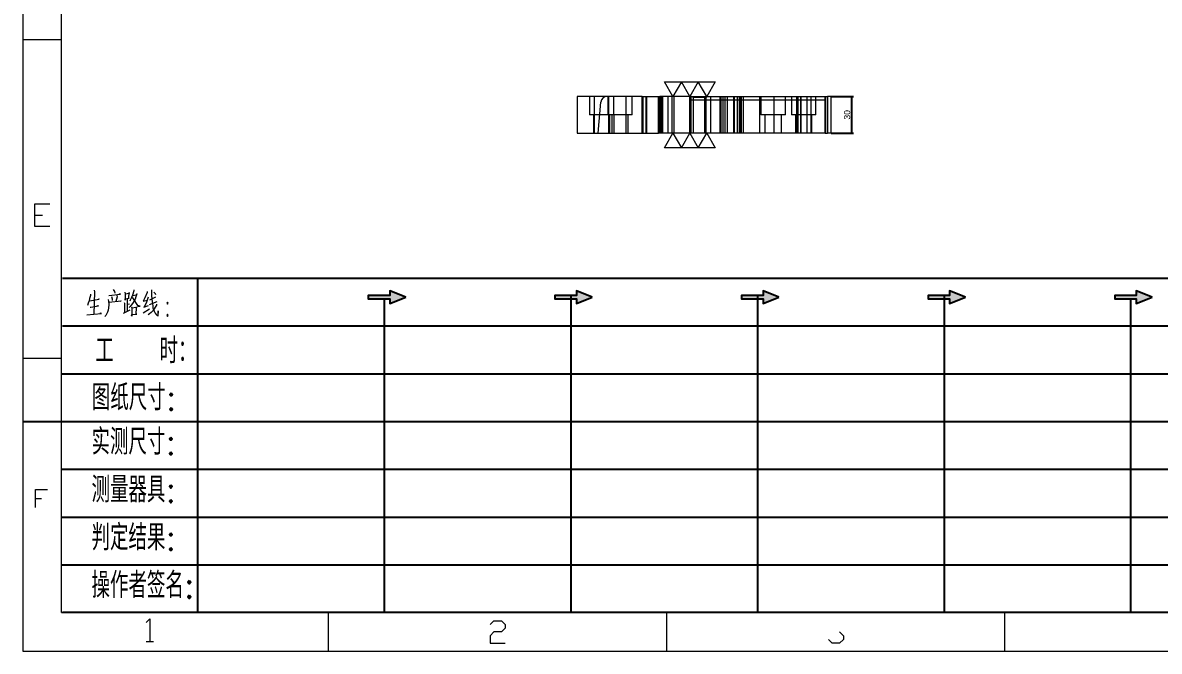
# Model space of a CAD drawing. Header units: millimetres. Extents: x 494 to 18201, y 224 to 11417.
# Drawn here: x 7143 to 8071, y 3579 to 4092 of the extents above; entities that cross this region are included whole.
import ezdxf
from ezdxf.enums import TextEntityAlignment as Align
from ezdxf.lldxf.tags import DXFTag

# ---------------------------------------------------------------- set-up
doc = ezdxf.new("R2010")
doc.units = ezdxf.units.MM
for name, color, linetype in [('DIE', 7, 'Continuous'), ('DIE_W', 1, 'Continuous'), ('DIM', 7, 'Continuous')]:
    doc.layers.add(name, color=color, linetype=linetype)
doc.layers.add('dim_temp', color=161, linetype='Continuous', lineweight=9)
doc.styles.add('chinesef_fs', font='txt.shx', dxfattribs={"bigfont": 'gbcbig.shx'})
doc.styles.add('gbenor_', font='gbenor.shx', dxfattribs={"bigfont": 'gbcbig'})
doc.styles.get("Standard").update_dxf_attribs({"font": 'arial.ttf'})
doc.styles.add('TXT', font='txt.shx', dxfattribs={"width": 0.8, "bigfont": 'ctxt.shx'})
tags = doc.linetypes.add('DASHED', pattern='A,12.86,[0,arial.ttf,S=0,R=0,X=0,Y=0],-12.86', length=25.72).pattern_tags.tags
tags[12:13] = [DXFTag(74, 4), DXFTag(75, 0), DXFTag(340, '0'), DXFTag(46, 0.0), DXFTag(50, 0.0), DXFTag(44, 0.0), DXFTag(45, 0.0)]
doc.dimstyles.new('通用', dxfattribs={"dimtxt": 5, "dimasz": 0.5, "dimexe": 1.5, "dimexo": 0, "dimgap": 1, "dimtad": 1, "dimtxsty": 'Standard', "dimblk": 'OPEN30', "dimcen": 1.5, "dimclrd": 252, "dimclre": 252, "dimclrt": 4, "dimadec": 1, "dimazin": 3, "dimtfac": 1, "dimtmove": 0, "dimatfit": 3, "dimldrblk": 'OPEN30', "dimarcsym": 0})

# ---------------------------------------------------------------- blocks, each defined once
blk = doc.blocks.new('_Open30')
at = {"color": 0, "linetype": 'ByBlock', "lineweight": -2}
for p, q in [((-1, 0.3), (0, 0)), ((0, 0), (-1, -0.3)), ((0, 0), (-1, 0))]:
    blk.add_line(p, q, dxfattribs=at)
blk = doc.blocks.new('*D14')
at = {"layer": 'Defpoints', "color": 0, "transparency": 16777216}
for p in [(7802.93, 4032.09), (7802.93, 4002.09), (7819.43, 4002.09)]:
    blk.add_point(p, dxfattribs=at)
at = {"layer": 'dim_temp', "color": 252, "lineweight": -2, "transparency": 16777216}
for p, q in [((7802.93, 4032.09), (7820.93, 4032.09)), ((7819.43, 4031.59), (7819.43, 4002.59)), ((7802.93, 4002.09), (7820.93, 4002.09))]:
    blk.add_line(p, q, dxfattribs=at)
at = {"layer": 'dim_temp', "color": 252, "lineweight": -2, "transparency": 16777216, "xscale": 0.5, "yscale": 0.5, "zscale": 0.5}
for p, rotation in [((7819.43, 4032.09), 90), ((7819.43, 4002.09), 270)]:
    blk.add_blockref('_Open30', p, dxfattribs=dict(at, rotation=rotation))
at = {"layer": 'dim_temp', "color": 4, "lineweight": -3, "transparency": 16777216, "insert": (7815.87, 4017.09), "char_height": 5, "attachment_point": 5, "rotation": 90}
blk.add_mtext('30', dxfattribs=at)
blk = doc.blocks.new('U9')
for points in [[(-1468.21, -974.4), (-1468.21, -977.47), (-1457.97, -973.37), (-1468.21, -969.28), (-1468.21, -972.35), (-1482.11, -972.35), (-1482.11, -974.4)], [(-1347.71, -974.4), (-1347.71, -977.47), (-1337.48, -973.37), (-1347.71, -969.28), (-1347.71, -972.35), (-1361.61, -972.35), (-1361.61, -974.4)], [(-1227.22, -974.4), (-1227.22, -977.47), (-1216.98, -973.37), (-1227.22, -969.28), (-1227.22, -972.35), (-1241.12, -972.35), (-1241.12, -974.4)], [(-1106.73, -974.4), (-1106.73, -977.47), (-1096.49, -973.37), (-1106.73, -969.28), (-1106.73, -972.35), (-1120.62, -972.35), (-1120.62, -974.4)], [(-986.23, -974.4), (-986.23, -977.47), (-976, -973.37), (-986.23, -969.28), (-986.23, -972.35), (-1000.13, -972.35), (-1000.13, -974.4)]]:
    blk.add_hatch(color=3).paths.add_polyline_path(points)
at = {"color": 254, "lineweight": 18}
for p, q in [((-1705.29, 0), (-1705.29, -1202.02)), ((-1680.34, -1177.07), (-1680.34, -24.96)), ((-1705.29, -806.89), (-1680.34, -806.89)), ((-1705.29, -1012.78), (-1680.34, -1012.78)), ((-1680.34, -1177.07), (-24.96, -1177.07)), ((-1071.01, -1202.02), (-1071.01, -1177.07)), ((-1705.29, -1202.02), (0, -1202.02))]:
    blk.add_line(p, q, dxfattribs=at)
for p, q in [((-1679.7, -961.04), (-628.14, -961.04)), ((-1679.7, -991.91), (-628.14, -991.91)), ((-1680.26, -1022.77), (-628.14, -1022.77)), ((-1705.22, -1053.64), (-628.14, -1053.64)), ((-1680.26, -1084.51), (-628.14, -1084.51)), ((-1680.26, -1115.37), (-628.14, -1115.37)), ((-1680.26, -1146.24), (-628.14, -1146.24))]:
    blk.add_line(p, q)
at = {"color": 254}
for p, q in [((-1592.17, -1177.07), (-1592.17, -961.04)), ((-1471.6, -1177.07), (-1471.6, -974.31)), ((-1351.11, -1177.07), (-1351.11, -972.35)), ((-1230.61, -1177.07), (-1230.61, -972.35)), ((-1110.12, -1177.07), (-1110.12, -972.35)), ((-989.63, -1177.07), (-989.63, -974.4)), ((-628.14, -1177.07), (-1679.7, -1177.07))]:
    blk.add_line(p, q, dxfattribs=at)
at = {"color": 254, "linetype": 'Continuous', "lineweight": 18}
for p, q in [((-1507.73, -1202.02), (-1507.73, -1177.07)), ((-1289.37, -1202.02), (-1289.37, -1177.07))]:
    blk.add_line(p, q, dxfattribs=at)
at = {"color": 92, "lineweight": 18}
for points in [[(-1687.71, -927.72), (-1697.4, -927.72), (-1697.4, -913.16), (-1687.71, -913.16)], [(-1697.4, -920.44), (-1692.56, -920.44)], [(-1696.98, -1109.19), (-1696.98, -1097.56), (-1689.24, -1097.56)], [(-1696.98, -1103.38), (-1693.11, -1103.38)], [(-1625.59, -1183.55), (-1623.16, -1181.12), (-1623.16, -1195.68)], [(-1403.4, -1184.69), (-1400.97, -1182.27), (-1396.12, -1182.27), (-1393.7, -1184.69), (-1393.7, -1187.12), (-1396.12, -1189.55), (-1400.97, -1189.55), (-1403.4, -1191.97), (-1403.4, -1196.82), (-1393.7, -1196.82)], [(-1625.59, -1195.68), (-1620.74, -1195.68)], [(-1177.76, -1189.55), (-1175.34, -1191.97), (-1175.34, -1194.4), (-1177.76, -1196.82), (-1182.61, -1196.82), (-1185.04, -1194.4)]]:
    blk.add_lwpolyline(points, dxfattribs=at)
at = {"color": 92, "lineweight": 0}
for points in [[(-1646.85, -968.38), (-1646.08, -969.75), (-1645.79, -970.85)], [(-1633.44, -968.52), (-1633.53, -969.34), (-1634.49, -972.08), (-1635.06, -973.59), (-1635.83, -975.37), (-1636.12, -975.91)], [(-1622.13, -968.52), (-1622.04, -969.2), (-1622.04, -972.35), (-1621.85, -974.68), (-1621.75, -976.05), (-1621.56, -977.56), (-1621.37, -978.93), (-1621.17, -980.3), (-1620.89, -981.39), (-1620.41, -982.49), (-1619.74, -983.72), (-1619.07, -984.54), (-1618.4, -985.22), (-1617.92, -985.5), (-1617.73, -982.21), (-1618.11, -985.36)], [(-1661.5, -971.39), (-1661.6, -972.22), (-1662.08, -974.27), (-1662.46, -975.78), (-1662.94, -977.28), (-1663.42, -978.65)], [(-1662.27, -975.64), (-1655.85, -974.54), (-1656.04, -974.41), (-1656.43, -974.68)], [(-1659.2, -968.93), (-1659.01, -969.89), (-1659.4, -984.4)], [(-1642.44, -975.91), (-1641.87, -975.78), (-1641.77, -975.91), (-1649.62, -976.73), (-1649.62, -976.19), (-1649.91, -974.95)], [(-1649.62, -972.35), (-1642.15, -971.39), (-1642.44, -971.26), (-1643.01, -971.53)], [(-1647.23, -975.5), (-1647.33, -974.54), (-1647.8, -973.04)], [(-1644.45, -972.22), (-1644.36, -973.17), (-1645.22, -976.05)], [(-1639.38, -970.16), (-1639.18, -971.12), (-1639.18, -972.35), (-1639.18, -974.27), (-1639.18, -975.37), (-1639.09, -974.41), (-1636.5, -974), (-1636.69, -974), (-1636.5, -970.43), (-1636.5, -970.71), (-1636.5, -970.98), (-1639.09, -971.39)], [(-1637.75, -974.27), (-1637.84, -982.35)], [(-1634.2, -972.08), (-1633.92, -972.22), (-1631.42, -971.67), (-1631.62, -971.12), (-1632.19, -973.17), (-1632.77, -974.68), (-1633.24, -975.64), (-1633.92, -976.73), (-1634.97, -978.24), (-1635.83, -979.34), (-1636.6, -980.02)], [(-1634.59, -973.45), (-1634.3, -973.72), (-1633.15, -975.78), (-1632.1, -977.42), (-1631.23, -978.79), (-1630.95, -979.06), (-1629.41, -979.06), (-1631.04, -978.79), (-1631.81, -977.83)], [(-1624.91, -969.61), (-1625.01, -970.3), (-1626.54, -973.86), (-1627.5, -975.91), (-1624.91, -975.37)], [(-1624.24, -973.31), (-1625.68, -977.28), (-1626.83, -979.61), (-1627.02, -979.75), (-1624.05, -978.65)], [(-1623.28, -975.09), (-1619.26, -973.17)], [(-1619.26, -971.8), (-1619.55, -971.26), (-1620.6, -970.03)], [(-1661.79, -979.88), (-1661.6, -979.88), (-1661.41, -979.88), (-1656.43, -978.93), (-1656.81, -978.93), (-1657.48, -979.06)], [(-1649.62, -976.19), (-1649.62, -978.38), (-1649.82, -980.3), (-1650.1, -981.8), (-1650.58, -983.03), (-1651.16, -984.27), (-1651.64, -985.09), (-1652.21, -985.77)], [(-1640.24, -983.72), (-1636.02, -981.53)], [(-1639.76, -976.73), (-1639.57, -977.28), (-1639.47, -983.17)], [(-1637.75, -977.83), (-1636.31, -977.56)], [(-1635.06, -979.61), (-1634.87, -980.3), (-1634.87, -985.63), (-1634.97, -984.95), (-1634.87, -984.54), (-1631.71, -984.27), (-1632.1, -984.27), (-1631.81, -980.16), (-1631.81, -979.61), (-1631.62, -980.02), (-1632.1, -980.02), (-1634.78, -980.43)], [(-1627.59, -983.44), (-1623.38, -980.84)], [(-1618.88, -977.97), (-1618.97, -978.51), (-1619.74, -979.88), (-1620.51, -980.98), (-1621.37, -982.07), (-1622.42, -983.17), (-1623.47, -984.13), (-1624.34, -984.81)], [(-1623.47, -978.1), (-1618.49, -976.19)], [(-1663.9, -984.81), (-1659.3, -984.4), (-1654.51, -983.86), (-1654.8, -983.72), (-1655.56, -983.99)]]:
    blk.add_lwpolyline(points, dxfattribs=at)
for points in [[(-1457.97, -973.37), (-1468.21, -969.28), (-1468.21, -972.35), (-1482.11, -972.35), (-1482.11, -974.4), (-1468.21, -974.4), (-1468.21, -977.47), (-1457.97, -973.37)], [(-1337.48, -973.37), (-1347.71, -969.28), (-1347.71, -972.35), (-1361.61, -972.35), (-1361.61, -974.4), (-1347.71, -974.4), (-1347.71, -977.47), (-1337.48, -973.37)], [(-1216.98, -973.37), (-1227.22, -969.28), (-1227.22, -972.35), (-1241.12, -972.35), (-1241.12, -974.4), (-1227.22, -974.4), (-1227.22, -977.47), (-1216.98, -973.37)], [(-1096.49, -973.37), (-1106.73, -969.28), (-1106.73, -972.35), (-1120.62, -972.35), (-1120.62, -974.4), (-1106.73, -974.4), (-1106.73, -977.47), (-1096.49, -973.37)], [(-976, -973.37), (-986.23, -969.28), (-986.23, -972.35), (-1000.13, -972.35), (-1000.13, -974.4), (-986.23, -974.4), (-986.23, -977.47), (-976, -973.37)]]:
    blk.add_lwpolyline(points)
for points in [[(-1611.79, -977.97), (-1611.31, -977.28), (-1611.79, -976.6), (-1612.27, -977.28)], [(-1611.79, -985.77), (-1611.31, -985.09), (-1611.79, -984.4), (-1612.27, -985.09)]]:
    blk.add_lwpolyline(points, close=True, dxfattribs=at)
at = {"color": 3, "style": 'chinesef_fs'}
for s, p in [('工  时：', (-1658.45, -1016.18)), ('图纸尺寸:', (-1660.66, -1046.4)), ('实测尺寸:', (-1660.86, -1075.04)), ('测量器具:', (-1660.86, -1105.91)), ('判定结果:', (-1660.86, -1136.78)), ('操作者签名:', (-1660.86, -1167.64))]:
    blk.add_text(s, height=16.562, dxfattribs=at).set_placement(p)
at = {"lineweight": 18, "style": 'gbenor_'}
blk.add_attdef('文档路径', (-272.46, -941.27), '', height=11.97, dxfattribs=at)
at = {"lineweight": 20, "style": 'TXT'}
for tag, height, p in [('18-**-**', 11.02, (-447.23, -1029.37)), ('客户名称', 10.87, (-531.85, -1111.72, 0)), ('料厚:', 10.87, (-531.73, -1139.24, 0))]:
    blk.add_attdef(tag, text='', height=height, dxfattribs=at).set_placement(p, align=Align.MIDDLE)
for tag, p, height in [('88888', (-457.83, -1062.2), 10.02), ('材质:', (-565.48, -1088.8, 0), 10.87), ('核准', (-445.4, -1116.08, 0), 10.87), ('设计', (-445.79, -1142.51, 0), 10.87), ('绘图', (-446.15, -1168.95, 0), 10.87)]:
    blk.add_attdef(tag, p, '', height=height, dxfattribs=at)
for tag, p, height, width in [('3', (-199.16, -1062.58), 10.67, 0.7), ('4', (-199.16, -1089.19), 10.67, 0.7), ('核准日期', (-329.67, -1118.33, 0), 10.87, 0.68), ('设计日期', (-329.67, -1145.11, 0), 10.87, 0.68), ('1', (-187.58, -1144.16), 9.85, 0.7), ('绘图日期', (-329.78, -1170.73, 0), 10.87, 0.68), ('2', (-198.99, -1168.84), 9.85, 0.7)]:
    blk.add_attdef(tag, p, '', height=height, dxfattribs=dict(at, width=width))

msp = doc.modelspace()

# ---------------------------------------------------------------- linework, layer by layer
at = {"layer": 'DIE', "color": 31, "linetype": 'Continuous', "lineweight": 13}
for p, q in [((7648.41329, 4032.08889), (7595.41329, 4032.08889)), ((7595.41329, 4032.08889), (7595.41329, 4002.08889)), ((7648.41329, 4002.08889), (7648.41329, 4032.08889)), ((7688.41329, 4002.08889), (7688.41329, 4029.08889)), ((7797.93108, 4029.08889), (7797.93108, 4002.08889)), ((7595.41329, 4002.08889), (7648.41329, 4002.08889)), ((7797.93108, 4002.08889), (7688.41329, 4002.08889))]:
    msp.add_line(p, q, dxfattribs=at)
at = {"layer": 'DIE', "color": 31, "linetype": 'DASHED', "lineweight": 13, "ltscale": 0.521388}
for p, q in [((7605.41329, 4032.08895), (7605.41329, 4017.08895)), ((7620.41329, 4032.08895), (7620.41329, 4017.08895)), ((7625.41329, 4017.08895), (7625.41329, 4032.08895)), ((7640.41329, 4017.08895), (7640.41329, 4032.08895)), ((7745.41329, 4032.08889), (7745.41329, 4017.08895)), ((7765.41329, 4017.08895), (7765.41329, 4032.08889)), ((7770.41329, 4032.08895), (7770.41329, 4017.08895)), ((7790.41329, 4017.08895), (7790.41329, 4032.08895)), ((7797.93144, 4029.08889), (7797.93144, 4002.08889)), ((7612.52551, 4002.08889), (7614.75086, 4027.52467)), ((7625.41329, 4017.08895), (7605.41329, 4017.08895)), ((7608.66329, 4017.08895), (7608.66329, 4002.08889)), ((7622.16329, 4002.08889), (7622.16329, 4017.08895)), ((7623.66329, 4017.08895), (7623.66329, 4002.08889)), ((7640.41329, 4017.08895), (7625.41272, 4017.08895)), ((7637.16329, 4002.08889), (7637.16329, 4017.08895)), ((7765.41329, 4017.08895), (7745.41329, 4017.08895)), ((7748.66329, 4017.08895), (7748.66329, 4002.08889)), ((7762.16329, 4002.08889), (7762.16329, 4017.08895)), ((7790.41329, 4017.08895), (7770.41329, 4017.08895)), ((7773.66329, 4017.08895), (7773.66329, 4002.08889)), ((7787.16329, 4002.08889), (7787.16329, 4017.08895))]:
    msp.add_line(p, q, dxfattribs=at)
at = {"layer": 'DIE', "color": 155, "linetype": 'Continuous', "lineweight": 13}
for p, q in [((7651.41329, 4032.08889), (7651.41329, 4002.08889)), ((7661.94919, 4002.08889), (7661.94919, 4032.08889)), ((7662.94919, 4032.08889), (7662.94919, 4002.08889)), ((7687.41329, 4002.08889), (7687.41329, 4032.08889)), ((7799.92811, 4032.08889), (7799.92811, 4002.08889))]:
    msp.add_line(p, q, dxfattribs=at)
at = {"layer": 'DIE', "color": 155, "linetype": 'DASHED', "lineweight": 13, "ltscale": 0.521388}
for p, q in [((7652.41329, 4002.08889), (7652.41329, 4032.08889)), ((7662.94919, 4002.08889), (7662.94919, 4032.08889)), ((7663.94919, 4002.08889), (7663.94919, 4032.08889)), ((7665.23231, 4032.08889), (7665.23231, 4002.08889)), ((7669.64652, 4002.08889), (7669.64652, 4032.08889)), ((7673.06073, 4002.08889), (7673.06073, 4032.08889)), ((7674.47495, 4032.08889), (7674.47495, 4002.08889)), ((7687.41329, 4002.08889), (7687.41329, 4032.08889)), ((7699.64652, 4002.08889), (7699.64652, 4032.08889)), ((7699.64652, 4032.08889), (7699.64652, 4002.08889)), ((7712.52819, 4032.08889), (7712.52819, 4002.08889)), ((7712.9424, 4002.08895), (7712.9424, 4032.08892)), ((7716.35662, 4002.08889), (7716.35662, 4032.08889)), ((7717.77083, 4032.08889), (7717.77083, 4002.08889)), ((7723.67819, 4032.08889), (7723.67819, 4002.08889)), ((7723.67819, 4032.08889), (7723.67819, 4002.08889)), ((7728.0924, 4002.08889), (7728.0924, 4032.08889)), ((7729.0924, 4002.08889), (7729.0924, 4032.08889)), ((7729.50662, 4002.08889), (7729.50662, 4032.08889)), ((7729.50662, 4002.08889), (7729.50662, 4032.08889)), ((7730.92083, 4032.08889), (7730.92083, 4002.08889)), ((7730.92083, 4032.08889), (7730.92083, 4002.08889)), ((7774.9424, 4002.08892), (7774.9424, 4032.08892)), ((7774.9424, 4032.08892), (7774.9424, 4002.08895)), ((7778.0924, 4002.08889), (7778.0924, 4032.08889)), ((7778.0924, 4032.08889), (7778.0924, 4002.08889)), ((7778.0924, 4002.08889), (7778.0924, 4032.08889)), ((7778.0924, 4032.08889), (7778.0924, 4002.08889)), ((7797.92811, 4002.08889), (7797.92811, 4032.08889)), ((7797.92811, 4002.08889), (7797.92811, 4032.08889)), ((7799.92811, 4002.08889), (7799.92811, 4032.08889)), ((7595.41329, 4027.52467), (7595.41329, 4027.52467))]:
    msp.add_line(p, q, dxfattribs=at)
at = {"layer": 'DIE', "color": 5, "linetype": 'DASHED', "lineweight": 13, "ltscale": 0.521388}
for p, q in [((7689.41329, 4032.08895), (7690.16029, 4031.34195)), ((7690.16029, 4031.34195), (7690.16029, 4002.08889)), ((7700.66629, 4031.34195), (7690.16029, 4031.34195)), ((7700.66629, 4031.34195), (7701.41329, 4032.08895)), ((7700.66629, 4002.08889), (7700.66629, 4031.34195))]:
    msp.add_line(p, q, dxfattribs=at)
at = {"layer": 'DIE', "color": 31, "linetype": 'DASHED', "lineweight": 13, "ltscale": 0.521388}
msp.add_arc((7619.73183, 4027.08889), 5, 90, 174.999993, dxfattribs=at)
at = {"layer": 'DIE_W', "color": 1, "linetype": 'DASHED', "lineweight": 13, "ltscale": 0.521388}
for p, q in [((7609.41319, 4032.08895), (7609.41319, 4002.08889)), ((7621.41339, 4002.08889), (7621.41339, 4032.08895)), ((7635.41329, 4002.08889), (7635.41329, 4032.08889)), ((7649.41329, 4002.08889), (7649.41329, 4032.08889)), ((7664.64652, 4032.08889), (7664.64652, 4002.08889)), ((7704.64652, 4002.08889), (7704.64652, 4032.08889)), ((7711.9424, 4032.08892), (7711.9424, 4002.08892)), ((7714.38829, 4032.08889), (7714.38829, 4002.08889)), ((7723.0924, 4032.08889), (7723.0924, 4002.08889)), ((7726.43829, 4002.08889), (7726.43829, 4032.08889)), ((7744.41319, 4032.08895), (7744.41319, 4002.08889)), ((7756.41339, 4002.08889), (7756.41339, 4032.08895)), ((7774.38829, 4032.08889), (7774.38829, 4002.08889)), ((7774.41319, 4032.08895), (7774.41319, 4002.08889)), ((7775.9424, 4002.08895), (7775.9424, 4032.08892)), ((7783.0924, 4002.08889), (7783.0924, 4032.08889)), ((7786.41339, 4002.08889), (7786.41339, 4032.08895)), ((7786.43829, 4002.08889), (7786.43829, 4032.08889)), ((7797.92811, 4032.08889), (7797.92811, 4002.08889)), ((7797.93144, 4029.08889), (7797.93153, 4029.08889)), ((7802.83777, 4002.08889), (7802.83777, 4032.08889)), ((7625.41329, 4017.08889), (7625.41329, 4002.08889))]:
    msp.add_line(p, q, dxfattribs=at)
at = {"layer": 'DIE_W', "color": 1, "linetype": 'Continuous', "lineweight": 13}
for p, q in [((7648.41329, 4032.08889), (7651.41329, 4032.08889)), ((7651.41329, 4032.08889), (7661.94919, 4032.08889)), ((7661.94919, 4032.08889), (7662.94919, 4032.08889)), ((7687.41329, 4032.08889), (7662.94919, 4032.08889)), ((7688.41329, 4032.08889), (7687.41329, 4032.08889)), ((7797.93117, 4032.08889), (7799.92811, 4032.08889)), ((7802.92775, 4032.08889), (7799.92811, 4032.08889)), ((7802.92775, 4002.08889), (7802.92775, 4032.08889)), ((7648.41329, 4002.08889), (7651.41329, 4002.08889)), ((7651.41329, 4002.08889), (7661.94919, 4002.08889)), ((7662.94919, 4002.08889), (7661.94919, 4002.08889)), ((7687.41329, 4002.08889), (7662.94919, 4002.08889)), ((7688.41329, 4002.08889), (7687.41329, 4002.08889)), ((7797.93108, 4002.08889), (7799.92811, 4002.08889)), ((7802.92775, 4002.08889), (7799.92811, 4002.08889))]:
    msp.add_line(p, q, dxfattribs=at)
at = {"layer": 'DIE_W', "color": 190, "linetype": 'Continuous', "lineweight": 13}
msp.add_lwpolyline([(7797.93117, 4032.08889), (7797.93117, 4029.08889), (7688.41329, 4029.08889), (7688.41329, 4032.08889)], close=True, dxfattribs=at)
msp.add_lwpolyline([(7797.93153, 4032.08889), (7797.93153, 4029.08889)], dxfattribs=at)
at = {"layer": 'DIM', "lineweight": 0}
for points in [[(7708.1979, 4044.08889), (7701.2697, 4032.08889), (7694.34149, 4044.08889), (7687.41329, 4032.08889), (7680.48509, 4044.08889), (7673.55688, 4032.08889), (7666.62868, 4044.08889), (7708.1979, 4044.08889)], [(7666.62868, 3990.08889), (7673.55688, 4002.08889), (7680.48509, 3990.08889), (7687.41329, 4002.08889), (7694.34149, 3990.08889), (7701.2697, 4002.08889), (7708.1979, 3990.08889), (7666.62868, 3990.08889)]]:
    msp.add_lwpolyline(points, close=True, dxfattribs=at)

# ---------------------------------------------------------------- block references
at = {"layer": 'DIM', "ltscale": 1.418068, "xscale": 1.264435379605522, "yscale": 1.26443537960024, "zscale": 1.264435379605522}
msp.add_blockref('U9', (9298.92862, 5098.93882), dxfattribs=at)

# ---------------------------------------------------------------- dimensions: what is measured, and where the dimension line sits
at = {"layer": 'dim_temp', "lineweight": -3}
dim = msp.add_linear_dim(base=(7819.42775, 4002.08889), p1=(7802.92775, 4032.08895), p2=(7802.92775, 4002.08889), angle=90, dimstyle='通用', dxfattribs=at)
dim.commit()
dim.dimension.update_dxf_attribs({"geometry": '*D14', "text_midpoint": (7815.87318, 4017.08892)})

doc.saveas('drawing.dxf')
